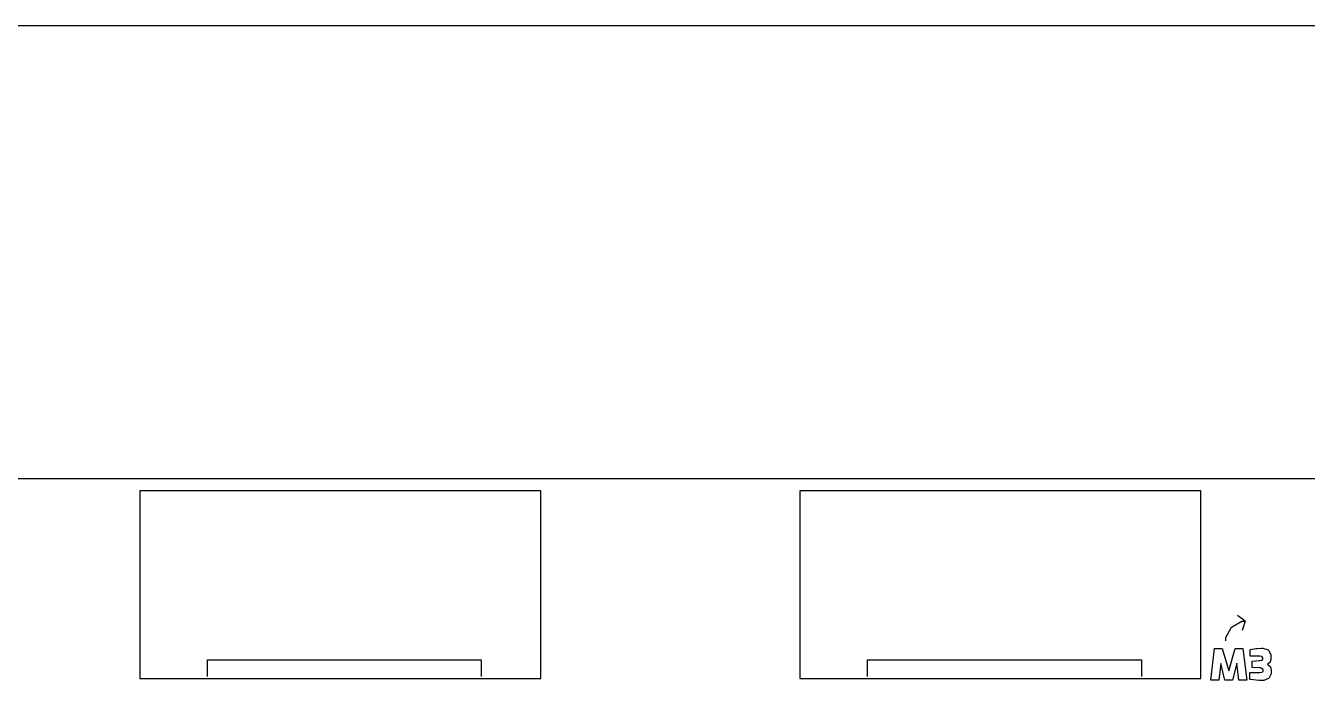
# Model space of a CAD drawing. Extents: x 0 to 132, y 0 to 98.
# Drawn here: x 52.4 to 91.65, y 78.02 to 98.07 of the extents above; entities that cross this region are included whole.
import ezdxf

# ---------------------------------------------------------------- set-up
doc = ezdxf.new("R2010")
doc.units = 0
doc.layers.get('0').update_dxf_attribs({"linetype": 'CONTINUOUS'})

msp = doc.modelspace()

# ---------------------------------------------------------------- linework, layer by layer
at = {"color": 7}
msp.add_line((0, 98.0694), (132.282, 98.0694), dxfattribs=at)
at = {"color": 0}
for p, q in [((11.7671, 84.1996), (109.564, 84.1996)), ((68.1757, 83.8288), (55.8959, 83.8288)), ((55.8959, 83.8288), (55.8959, 78.0782)), ((68.1757, 78.0782), (68.1757, 83.8288)), ((88.386, 83.8288), (76.1062, 83.8288)), ((76.1062, 83.8288), (76.1062, 78.0782)), ((88.386, 78.0782), (88.386, 83.8288)), ((89.3216, 79.6533), (89.6401, 79.8283)), ((89.746, 79.8283), (89.5064, 80.0089)), ((89.6401, 79.8283), (89.746, 79.8283)), ((89.746, 79.8283), (89.6454, 79.5486)), ((89.1466, 79.3351), (89.3216, 79.6533)), ((89.1466, 79.2289), (89.1466, 79.3351)), ((88.6905, 78.0288), (88.8047, 78.9933)), ((88.8047, 78.9933), (89.0418, 78.9933)), ((89.0418, 78.9933), (89.2418, 78.3153)), ((89.2418, 78.3153), (89.4401, 78.9933)), ((89.4401, 78.9933), (89.6744, 78.9933)), ((89.6744, 78.9933), (89.7901, 78.0288)), ((89.8924, 78.9658), (89.9086, 78.97)), ((89.8924, 78.7619), (89.8924, 78.9658)), ((89.9086, 78.97), (90.0698, 78.9919)), ((90.0698, 78.9919), (90.085, 78.9933)), ((90.085, 78.9933), (90.0987, 78.9961)), ((90.0987, 78.9961), (90.2451, 79.0028)), ((90.2451, 79.0028), (90.26, 79.0014)), ((90.26, 79.0014), (90.2808, 79.0014)), ((90.2808, 79.0014), (90.4462, 78.9506)), ((90.4462, 78.9506), (90.4586, 78.9411)), ((90.4586, 78.9411), (90.4695, 78.9312)), ((90.4695, 78.9312), (90.5302, 78.8017)), ((57.9727, 78.1417), (57.9727, 78.65)), ((57.9727, 78.65), (66.354, 78.65)), ((66.354, 78.65), (66.354, 78.1417)), ((78.1816, 78.1431), (78.1816, 78.65)), ((78.1816, 78.65), (86.5643, 78.65)), ((86.5643, 78.65), (86.5643, 78.1431)), ((88.9963, 78.5386), (88.9346, 78.0288)), ((89.1205, 78.0288), (88.9963, 78.5386)), ((89.4828, 78.5495), (89.3561, 78.0288)), ((89.5463, 78.0288), (89.4828, 78.5495)), ((90.1594, 78.7619), (89.8924, 78.7619)), ((89.9583, 78.6102), (90.1788, 78.6253)), ((89.9583, 78.4172), (89.9583, 78.6102)), ((90.1816, 78.7619), (90.1594, 78.7619)), ((90.1788, 78.6253), (90.1869, 78.6268)), ((90.249, 78.7495), (90.1816, 78.7619)), ((90.1869, 78.6268), (90.2518, 78.6391)), ((90.2533, 78.7467), (90.249, 78.7495)), ((90.2518, 78.6391), (90.2561, 78.6405)), ((90.2575, 78.7453), (90.2533, 78.7467)), ((90.2561, 78.6405), (90.26, 78.6433)), ((90.2808, 78.7079), (90.2575, 78.7453)), ((90.26, 78.6433), (90.2808, 78.6723)), ((90.2808, 78.6941), (90.2808, 78.7079)), ((90.2808, 78.6818), (90.2808, 78.6941)), ((90.2808, 78.6723), (90.2808, 78.6818)), ((90.4311, 78.5178), (90.4215, 78.5139)), ((90.4215, 78.5139), (90.4311, 78.511)), ((90.4998, 78.5703), (90.4311, 78.5178)), ((90.4311, 78.511), (90.5069, 78.4475)), ((90.5041, 78.577), (90.4998, 78.5703)), ((90.5083, 78.5855), (90.5041, 78.577)), ((90.5302, 78.6638), (90.5083, 78.5855)), ((90.5302, 78.8017), (90.5302, 78.7576)), ((90.5302, 78.7576), (90.5302, 78.6917)), ((90.5302, 78.6917), (90.5302, 78.6638)), ((89.8797, 78.0563), (89.8797, 78.2602)), ((89.8797, 78.2602), (90.1637, 78.2602)), ((90.1898, 78.4049), (89.9583, 78.4172)), ((90.1637, 78.2602), (90.1883, 78.2602)), ((90.1883, 78.2602), (90.2589, 78.2683)), ((90.2063, 78.4049), (90.1898, 78.4049)), ((90.2917, 78.3551), (90.2063, 78.4049)), ((90.2589, 78.2683), (90.2628, 78.2697)), ((90.2628, 78.2697), (90.267, 78.2726)), ((90.267, 78.2726), (90.2917, 78.3029)), ((90.2917, 78.3389), (90.2917, 78.3551)), ((90.2917, 78.3124), (90.2917, 78.3389)), ((90.2917, 78.3029), (90.2917, 78.3124)), ((90.4804, 78.0948), (90.4695, 78.0838)), ((90.5425, 78.2204), (90.4804, 78.0948)), ((90.5069, 78.4475), (90.5122, 78.438)), ((90.5122, 78.438), (90.5164, 78.4296)), ((90.5164, 78.4296), (90.5425, 78.3332)), ((90.5425, 78.3332), (90.5425, 78.3001)), ((90.5425, 78.3001), (90.5425, 78.2645)), ((90.5425, 78.2645), (90.5425, 78.2204)), ((55.8959, 78.0782), (68.1757, 78.0782)), ((76.1062, 78.0782), (88.386, 78.0782)), ((88.9346, 78.0288), (88.6905, 78.0288)), ((89.3561, 78.0288), (89.1205, 78.0288)), ((89.7901, 78.0288), (89.5463, 78.0288)), ((89.9086, 78.0507), (89.8797, 78.0563)), ((90.1665, 78.0203), (89.9086, 78.0507)), ((90.2628, 78.0203), (90.1665, 78.0203)), ((90.3111, 78.0203), (90.2628, 78.0203)), ((90.4572, 78.0743), (90.3111, 78.0203)), ((90.4695, 78.0838), (90.4572, 78.0743))]:
    msp.add_line(p, q, dxfattribs=at)

doc.saveas('drawing.dxf')
